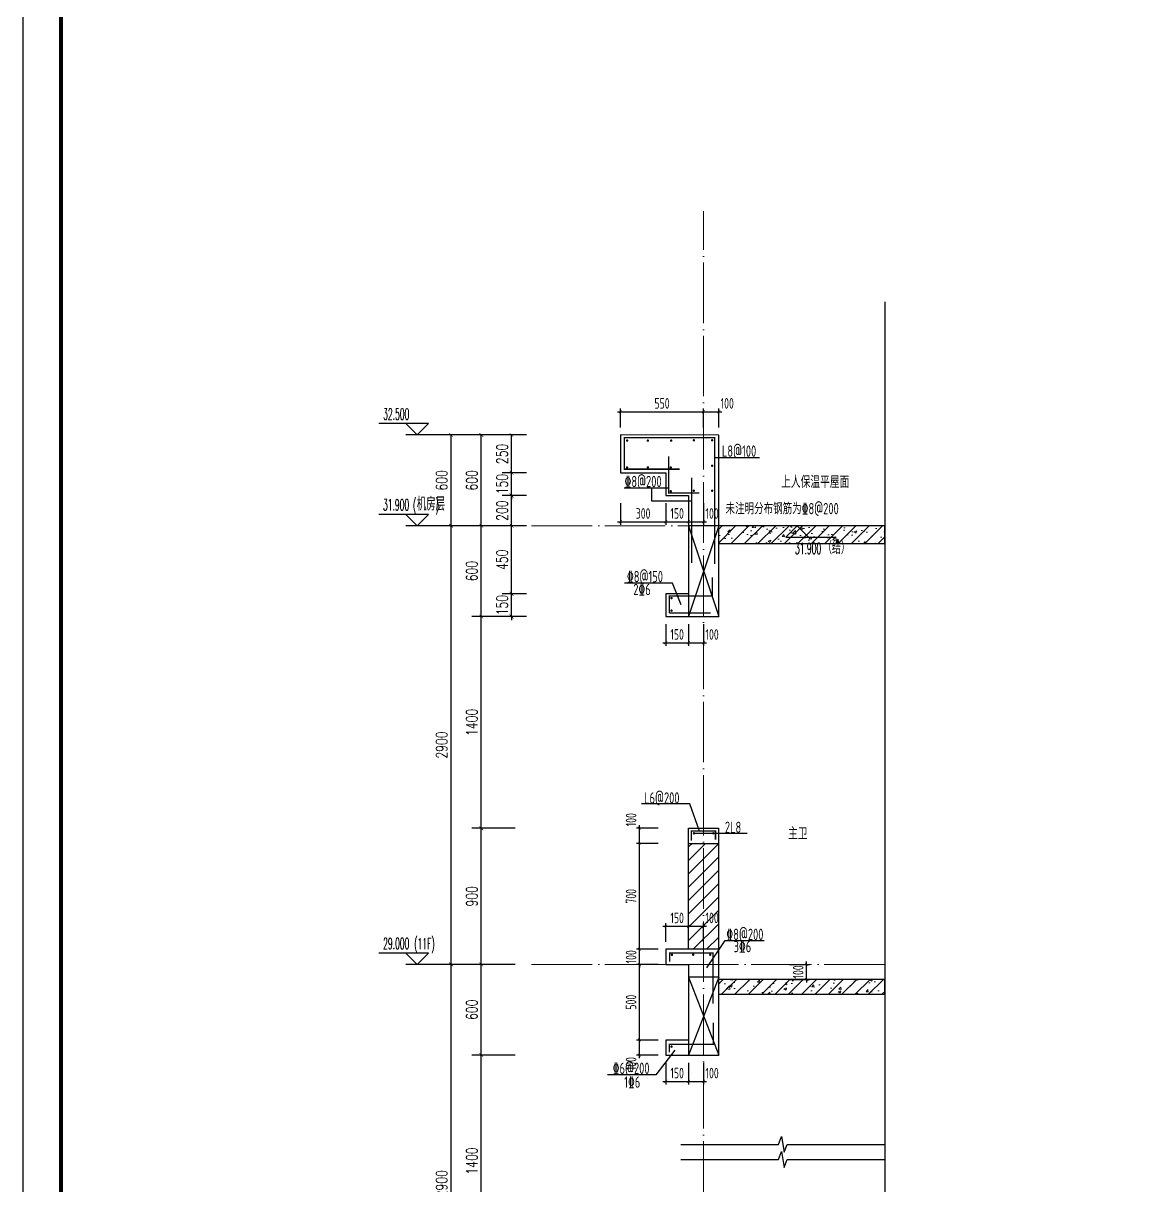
# Model space of a CAD drawing. Extents: x -461650 to 361314, y 245336 to 769729.
# Drawn here: x 277354 to 284779, y 670259 to 677945 of the extents above; entities that cross this region are included whole.
import ezdxf

# ---------------------------------------------------------------- set-up
doc = ezdxf.new("R2010")
doc.units = 0
doc.header["$LTSCALE"] = 1000
doc.linetypes.add('DOTE', pattern=[2.42, 2, -0.2, 0.02, -0.2])
doc.layers.get('0').update_dxf_attribs({"linetype": 'CONTINUOUS'})
doc.layers.get('DEFPOINTS').update_dxf_attribs({"linetype": 'CONTINUOUS'})
for name, color, linetype in [('DIM', 2, 'CONTINUOUS'), ('DIM_ELEV', 3, 'CONTINUOUS'), ('DIM_SYMB', 3, 'CONTINUOUS'), ('PUB_DIM', 3, 'CONTINUOUS'), ('PUB_TEXT', 2, 'CONTINUOUS'), ('REIN', 6, 'CONTINUOUS'), ('S-大样-砼线', 7, 'CONTINUOUS'), ('S-引出线', 40, 'CONTINUOUS'), ('TEXT', 2, 'CONTINUOUS'), ('WALL', 5, 'CONTINUOUS'), ('yichutu', 7, 'CONTINUOUS')]:
    doc.layers.add(name, color=color, linetype=linetype)
for name, color, linetype, lineweight in [('DOTE', 19, 'DOTE', 9), ('PUB_HATCH', 8, 'CONTINUOUS', 9), ('内粉刷', 37, 'CONTINUOUS', 9), ('图框', 9, 'CONTINUOUS', 18)]:
    doc.layers.add(name, color=color, linetype=linetype, lineweight=lineweight)
doc.styles.add('_TCH_DIM', font='SIMPLEX.shx', dxfattribs={"width": 0.7, "bigfont": 'GBCBIG.shx'})
doc.styles.add('_TCH_DIM_T3', font='SIMPLEX', dxfattribs={"width": 0.705882, "bigfont": 'GBCBIG'})
doc.styles.add('TSSD_DIMENSION', font='Tssdeng.shx', dxfattribs={"width": 0.7, "bigfont": 'tssdchn.shx'})
doc.styles.add('TSSD_REIN', font='tssdeng.shx', dxfattribs={"width": 0.7, "height": 300, "bigfont": 'tssdchn.shx'})
doc.styles.add('w', font='tssdeng.shx', dxfattribs={"width": 0.8, "bigfont": 'tssdchn.shx'})
doc.dimstyles.new('_TCH_ARCH&&25', dxfattribs={"dimtxt": 74.375, "dimasz": 25, "dimexe": 62.5, "dimexo": 75, "dimgap": 25, "dimtad": 1, "dimdec": 0, "dimzin": 0, "dimdsep": 46, "dimtxsty": '_TCH_DIM_T3', "dimblk": 'ARCHTICK', "dimcen": 0.09, "dimclrt": 7, "dimazin": 0, "dimtfac": 1, "dimtdec": 0, "dimtix": 1, "dimtmove": 2, "dimatfit": 3, "dimldrblk": 'ARCHTICK', "dimfxl": 0, "dimtolj": 1, "dimtzin": 0, "dimarcsym": 0})
doc.dimstyles.new('TSSD_20_20', dxfattribs={"dimtxt": 60, "dimasz": 20, "dimexe": 20, "dimexo": 50, "dimgap": 20, "dimtad": 1, "dimdec": 0, "dimzin": 0, "dimdsep": 46, "dimtxsty": 'TSSD_DIMENSION', "dimblk": 'ARCHTICK', "dimblk1": 'ARCHTICK', "dimblk2": 'ARCHTICK', "dimcen": 0, "dimdle": 20, "dimclrt": 7, "dimadec": 0, "dimazin": 0, "dimtfac": 1, "dimtdec": 0, "dimtix": 1, "dimtmove": 2, "dimatfit": 3, "dimfxl": 0, "dimtolj": 1, "dimtzin": 0, "dimarcsym": 0})
pattern_1 = [(45, (-737876.647, 828566.014), (-44.194174, 44.194174), []), (50, (-737876.65, 828566.01), (179.315046, -15.688034), [18.75, -206.25]), (355, (-737876.65, 828566.01), (-34.687833, 188.048033), [15, -165]), (100.4514, (-737861.7, 828564.7), (144.627345, 172.359886), [15.935047, -175.285528]), (46.1842, (-737876.65, 828616.01), (266.81026, -41.379754), [28.125, -309.375]), (96.6356, (-737854.4, 828612.57), (233.665676, 243.52947), [23.90257, -262.92825]), (351.1842, (-737876.65, 828616.01), (233.665486, 243.52965), [22.5, -247.5]), (21, (-737851.65, 828603.51), (149.226763, -100.654723), [18.75, -206.25]), (326, (-737851.65, 828603.51), (60.828833, 181.28751), [15, -165]), (71.4514, (-737839.21, 828595.13), (210.055657, 80.632624), [15.935047, -175.285528]), (37.5, (-737876.647, 828566.014), (3.039964, 83.2234635), [0, -163, 0, -167.5, 0, -165.625]), (7.5, (-737876.65, 828566.01), (65.767384, 98.602928), [0, -95.5, 0, -159.25, 0, -63.125]), (327.5, (-737932.397, 828566.014), (133.455609, -5.638718), [0, -62.5, 0, -195, 0, -258.75]), (317.5, (-737957.4, 828566.01), (145.796542, 25.026246), [0, -81.25, 0, -129.5, 0, -183.75])]

# ---------------------------------------------------------------- blocks, each defined once
blk = doc.blocks.new('GFDDDDRG')
at = {"layer": '图框'}
blk.add_lwpolyline([(923310, -107437), (923310, -159999), (893610, -159999), (893610, -107437)], close=True, dxfattribs=at)
blk.add_lwpolyline([(923310, -107437), (923310, -159999), (893610, -159999), (893610, -107437)], close=True, dxfattribs=at)
at = {"layer": '图框', "const_width": 50}
blk.add_lwpolyline([(894110, -159499), (922810, -159499), (922810, -108687), (894110, -108687)], close=True, dxfattribs=at)
blk = doc.blocks.new('yct-1051-594-26275-14850-25-1002.0')
at = {"layer": 'yichutu', "color": 7}
blk.add_lwpolyline([(0, 0), (0, 14850), (26275, 14850), (26275, 0)], close=True, dxfattribs=at)
blk = doc.blocks.new('_ArchTick')
at = {"color": 0, "linetype": 'ByBlock', "const_width": 0.15}
blk.add_lwpolyline([(-0.5, -0.5), (0.5, 0.5)], dxfattribs=at)
blk = doc.blocks.new('*D884')
at = {"layer": 'DEFPOINTS', "color": 0}
for p in [(281754, 671975.3), (281604, 671823), (281754, 671823)]:
    blk.add_point(p, dxfattribs=at)
at = {"layer": 'DIM', "color": 0, "lineweight": -2}
for p, q in [((281584, 671975.3), (281774, 671975.3)), ((281604, 671873), (281604, 671995.3)), ((281754, 671873), (281754, 671995.3))]:
    blk.add_line(p, q, dxfattribs=at)
at = {"layer": 'DIM', "color": 0, "lineweight": -2, "xscale": 20, "yscale": 20, "zscale": 20, "rotation": 180}
blk.add_blockref('_ArchTick', (281604, 671975.3), dxfattribs=at)
at = {"layer": 'DIM', "color": 0, "lineweight": -2, "xscale": 20, "yscale": 20, "zscale": 20}
blk.add_blockref('_ArchTick', (281754, 671975.3), dxfattribs=at)
at = {"layer": 'DIM', "color": 7, "insert": (281679, 672030.3), "char_height": 70, "attachment_point": 5, "style": 'TSSD_DIMENSION'}
blk.add_mtext('\\A1;150', dxfattribs=at)
blk = doc.blocks.new('*D885')
at = {"layer": 'DEFPOINTS', "color": 0}
for p in [(281854, 671975.3), (281754, 671823), (281854, 671823)]:
    blk.add_point(p, dxfattribs=at)
at = {"layer": 'DIM', "color": 0, "lineweight": -2}
for p, q in [((281734, 671975.3), (281874, 671975.3)), ((281754, 671873), (281754, 671995.3)), ((281854, 671873), (281854, 671995.3))]:
    blk.add_line(p, q, dxfattribs=at)
at = {"layer": 'DIM', "color": 0, "lineweight": -2, "xscale": 20, "yscale": 20, "zscale": 20, "rotation": 180}
blk.add_blockref('_ArchTick', (281754, 671975.3), dxfattribs=at)
at = {"layer": 'DIM', "color": 0, "lineweight": -2, "xscale": 20, "yscale": 20, "zscale": 20}
blk.add_blockref('_ArchTick', (281854, 671975.3), dxfattribs=at)
at = {"layer": 'DIM', "color": 7, "insert": (281910.4, 672030.3), "char_height": 70, "attachment_point": 5, "style": 'TSSD_DIMENSION'}
blk.add_mtext('\\A1;100', dxfattribs=at)
blk = doc.blocks.new('*D886')
at = {"layer": 'DEFPOINTS', "color": 0}
for p in [(281604, 671123), (281754, 671123), (281754, 670949.3)]:
    blk.add_point(p, dxfattribs=at)
at = {"layer": 'DIM', "color": 0, "lineweight": -2}
for p, q in [((281604, 671073), (281604, 670929.3)), ((281754, 671073), (281754, 670929.3)), ((281584, 670949.3), (281774, 670949.3))]:
    blk.add_line(p, q, dxfattribs=at)
at = {"layer": 'DIM', "color": 0, "lineweight": -2, "xscale": 20, "yscale": 20, "zscale": 20, "rotation": 180}
blk.add_blockref('_ArchTick', (281604, 670949.3), dxfattribs=at)
at = {"layer": 'DIM', "color": 0, "lineweight": -2, "xscale": 20, "yscale": 20, "zscale": 20}
blk.add_blockref('_ArchTick', (281754, 670949.3), dxfattribs=at)
at = {"layer": 'DIM', "color": 7, "insert": (281679, 671004.3), "char_height": 70, "attachment_point": 5, "style": 'TSSD_DIMENSION'}
blk.add_mtext('\\A1;150', dxfattribs=at)
blk = doc.blocks.new('*D887')
at = {"layer": 'DEFPOINTS', "color": 0}
for p in [(281754, 671123), (281854, 671123), (281854, 670949.3)]:
    blk.add_point(p, dxfattribs=at)
at = {"layer": 'DIM', "color": 0, "lineweight": -2}
for p, q in [((281754, 671073), (281754, 670929.3)), ((281854, 671073), (281854, 670929.3)), ((281734, 670949.3), (281874, 670949.3))]:
    blk.add_line(p, q, dxfattribs=at)
at = {"layer": 'DIM', "color": 0, "lineweight": -2, "xscale": 20, "yscale": 20, "zscale": 20, "rotation": 180}
blk.add_blockref('_ArchTick', (281754, 670949.3), dxfattribs=at)
at = {"layer": 'DIM', "color": 0, "lineweight": -2, "xscale": 20, "yscale": 20, "zscale": 20}
blk.add_blockref('_ArchTick', (281854, 670949.3), dxfattribs=at)
at = {"layer": 'DIM', "color": 7, "insert": (281910.4, 671004.3), "char_height": 70, "attachment_point": 5, "style": 'TSSD_DIMENSION'}
blk.add_mtext('\\A1;100', dxfattribs=at)
blk = doc.blocks.new('*D888')
at = {"layer": 'DEFPOINTS', "color": 0}
for p in [(281429.3, 672623), (281604, 672623), (281604, 672523)]:
    blk.add_point(p, dxfattribs=at)
at = {"layer": 'DIM', "color": 0, "lineweight": -2}
for p, q in [((281554, 672623), (281409.3, 672623)), ((281429.3, 672503), (281429.3, 672643)), ((281554, 672523), (281409.3, 672523))]:
    blk.add_line(p, q, dxfattribs=at)
at = {"layer": 'DIM', "color": 0, "lineweight": -2, "xscale": 20, "yscale": 20, "zscale": 20}
for p, rotation in [((281429.3, 672623), 90), ((281429.3, 672523), 270)]:
    blk.add_blockref('_ArchTick', p, dxfattribs=dict(at, rotation=rotation))
at = {"layer": 'DIM', "color": 7, "insert": (281374.3, 672679.4), "char_height": 70, "attachment_point": 5, "rotation": 90, "style": 'TSSD_DIMENSION'}
blk.add_mtext('\\A1;100', dxfattribs=at)
blk = doc.blocks.new('*D889')
at = {"layer": 'DEFPOINTS', "color": 0}
for p in [(281429.3, 671823), (281604, 671823), (281604, 671723)]:
    blk.add_point(p, dxfattribs=at)
at = {"layer": 'DIM', "color": 0, "lineweight": -2}
for p, q in [((281554, 671823), (281409.3, 671823)), ((281429.3, 671823), (281429.3, 671843)), ((281429.3, 671723), (281429.3, 671823)), ((281554, 671723), (281409.3, 671723)), ((281429.3, 671723), (281429.3, 671703))]:
    blk.add_line(p, q, dxfattribs=at)
at = {"layer": 'DIM', "color": 0, "lineweight": -2, "xscale": 20, "yscale": 20, "zscale": 20}
for p, rotation in [((281429.3, 671823), 270), ((281429.3, 671723), 90)]:
    blk.add_blockref('_ArchTick', p, dxfattribs=dict(at, rotation=rotation))
at = {"layer": 'DIM', "color": 7, "insert": (281374.3, 671773), "char_height": 70, "attachment_point": 5, "rotation": 90, "style": 'TSSD_DIMENSION'}
blk.add_mtext('\\A1;100', dxfattribs=at)
blk = doc.blocks.new('*D890')
at = {"layer": 'DEFPOINTS', "color": 0}
for p in [(281429.3, 671723), (281604, 671723), (281604, 671223)]:
    blk.add_point(p, dxfattribs=at)
at = {"layer": 'DIM', "color": 0, "lineweight": -2}
for p, q in [((281429.3, 671203), (281429.3, 671743)), ((281554, 671723), (281409.3, 671723)), ((281554, 671223), (281409.3, 671223))]:
    blk.add_line(p, q, dxfattribs=at)
at = {"layer": 'DIM', "color": 0, "lineweight": -2, "xscale": 20, "yscale": 20, "zscale": 20}
for p, rotation in [((281429.3, 671723), 90), ((281429.3, 671223), 270)]:
    blk.add_blockref('_ArchTick', p, dxfattribs=dict(at, rotation=rotation))
at = {"layer": 'DIM', "color": 7, "insert": (281374.3, 671473), "char_height": 70, "attachment_point": 5, "rotation": 90, "style": 'TSSD_DIMENSION'}
blk.add_mtext('\\A1;500', dxfattribs=at)
blk = doc.blocks.new('*D891')
at = {"layer": 'DEFPOINTS', "color": 0}
for p in [(281429.3, 671223), (281604, 671223), (281604, 671123)]:
    blk.add_point(p, dxfattribs=at)
at = {"layer": 'DIM', "color": 0, "lineweight": -2}
for p, q in [((281554, 671223), (281409.3, 671223)), ((281429.3, 671103), (281429.3, 671243)), ((281554, 671123), (281409.3, 671123))]:
    blk.add_line(p, q, dxfattribs=at)
at = {"layer": 'DIM', "color": 0, "lineweight": -2, "xscale": 20, "yscale": 20, "zscale": 20}
for p, rotation in [((281429.3, 671223), 90), ((281429.3, 671123), 270)]:
    blk.add_blockref('_ArchTick', p, dxfattribs=dict(at, rotation=rotation))
at = {"layer": 'DIM', "color": 7, "insert": (281374.3, 671066.5), "char_height": 70, "attachment_point": 5, "rotation": 90, "style": 'TSSD_DIMENSION'}
blk.add_mtext('\\A1;100', dxfattribs=at)
blk = doc.blocks.new('*D894')
at = {"layer": 'DEFPOINTS', "color": 0}
for p in [(282369.1, 671723), (282535.1, 671723), (282369.1, 671623)]:
    blk.add_point(p, dxfattribs=at)
at = {"layer": 'DIM', "color": 0, "lineweight": -2}
for p, q in [((282535.1, 671723), (282535.1, 671743)), ((282419.1, 671723), (282555.1, 671723)), ((282535.1, 671623), (282535.1, 671723)), ((282419.1, 671623), (282555.1, 671623)), ((282535.1, 671623), (282535.1, 671603))]:
    blk.add_line(p, q, dxfattribs=at)
at = {"layer": 'DIM', "color": 0, "lineweight": -2, "xscale": 20, "yscale": 20, "zscale": 20}
for p, rotation in [((282535.1, 671723), 270), ((282535.1, 671623), 90)]:
    blk.add_blockref('_ArchTick', p, dxfattribs=dict(at, rotation=rotation))
at = {"layer": 'DIM', "color": 7, "insert": (282480.1, 671673), "char_height": 70, "attachment_point": 5, "rotation": 90, "style": 'TSSD_DIMENSION'}
blk.add_mtext('\\A1;100', dxfattribs=at)
blk = doc.blocks.new('*D895')
at = {"layer": 'DEFPOINTS', "color": 0}
for p in [(281604, 674023), (281754, 674023), (281754, 673849.3)]:
    blk.add_point(p, dxfattribs=at)
at = {"layer": 'DIM', "color": 0, "lineweight": -2}
for p, q in [((281604, 673973), (281604, 673829.3)), ((281754, 673973), (281754, 673829.3)), ((281584, 673849.3), (281774, 673849.3))]:
    blk.add_line(p, q, dxfattribs=at)
at = {"layer": 'DIM', "color": 0, "lineweight": -2, "xscale": 20, "yscale": 20, "zscale": 20, "rotation": 180}
blk.add_blockref('_ArchTick', (281604, 673849.3), dxfattribs=at)
at = {"layer": 'DIM', "color": 0, "lineweight": -2, "xscale": 20, "yscale": 20, "zscale": 20}
blk.add_blockref('_ArchTick', (281754, 673849.3), dxfattribs=at)
at = {"layer": 'DIM', "color": 7, "insert": (281679, 673904.3), "char_height": 70, "attachment_point": 5, "style": 'TSSD_DIMENSION'}
blk.add_mtext('\\A1;150', dxfattribs=at)
blk = doc.blocks.new('*D896')
at = {"layer": 'DEFPOINTS', "color": 0}
for p in [(281754, 674023), (281854, 674023), (281854, 673849.3)]:
    blk.add_point(p, dxfattribs=at)
at = {"layer": 'DIM', "color": 0, "lineweight": -2}
for p, q in [((281754, 673973), (281754, 673829.3)), ((281854, 673973), (281854, 673829.3)), ((281734, 673849.3), (281874, 673849.3))]:
    blk.add_line(p, q, dxfattribs=at)
at = {"layer": 'DIM', "color": 0, "lineweight": -2, "xscale": 20, "yscale": 20, "zscale": 20, "rotation": 180}
blk.add_blockref('_ArchTick', (281754, 673849.3), dxfattribs=at)
at = {"layer": 'DIM', "color": 0, "lineweight": -2, "xscale": 20, "yscale": 20, "zscale": 20}
blk.add_blockref('_ArchTick', (281854, 673849.3), dxfattribs=at)
at = {"layer": 'DIM', "color": 7, "insert": (281910.4, 673904.3), "char_height": 70, "attachment_point": 5, "style": 'TSSD_DIMENSION'}
blk.add_mtext('\\A1;100', dxfattribs=at)
blk = doc.blocks.new('*D897')
at = {"layer": 'DEFPOINTS', "color": 0}
for p in [(281304, 674823), (281604, 674823), (281604, 674649.3)]:
    blk.add_point(p, dxfattribs=at)
at = {"layer": 'DIM', "color": 0, "lineweight": -2}
for p, q in [((281304, 674773), (281304, 674629.3)), ((281604, 674773), (281604, 674629.3)), ((281284, 674649.3), (281624, 674649.3))]:
    blk.add_line(p, q, dxfattribs=at)
at = {"layer": 'DIM', "color": 0, "lineweight": -2, "xscale": 20, "yscale": 20, "zscale": 20, "rotation": 180}
blk.add_blockref('_ArchTick', (281304, 674649.3), dxfattribs=at)
at = {"layer": 'DIM', "color": 0, "lineweight": -2, "xscale": 20, "yscale": 20, "zscale": 20}
blk.add_blockref('_ArchTick', (281604, 674649.3), dxfattribs=at)
at = {"layer": 'DIM', "color": 7, "insert": (281454, 674704.3), "char_height": 70, "attachment_point": 5, "style": 'TSSD_DIMENSION'}
blk.add_mtext('\\A1;300', dxfattribs=at)
blk = doc.blocks.new('*D898')
at = {"layer": 'DEFPOINTS', "color": 0}
for p in [(281604, 674823), (281754, 674823), (281754, 674649.3)]:
    blk.add_point(p, dxfattribs=at)
at = {"layer": 'DIM', "color": 0, "lineweight": -2}
for p, q in [((281604, 674773), (281604, 674629.3)), ((281754, 674773), (281754, 674629.3)), ((281584, 674649.3), (281774, 674649.3))]:
    blk.add_line(p, q, dxfattribs=at)
at = {"layer": 'DIM', "color": 0, "lineweight": -2, "xscale": 20, "yscale": 20, "zscale": 20, "rotation": 180}
blk.add_blockref('_ArchTick', (281604, 674649.3), dxfattribs=at)
at = {"layer": 'DIM', "color": 0, "lineweight": -2, "xscale": 20, "yscale": 20, "zscale": 20}
blk.add_blockref('_ArchTick', (281754, 674649.3), dxfattribs=at)
at = {"layer": 'DIM', "color": 7, "insert": (281679, 674704.3), "char_height": 70, "attachment_point": 5, "style": 'TSSD_DIMENSION'}
blk.add_mtext('\\A1;150', dxfattribs=at)
blk = doc.blocks.new('*D899')
at = {"layer": 'DEFPOINTS', "color": 0}
for p in [(281754, 674823), (281854, 674823), (281854, 674649.3)]:
    blk.add_point(p, dxfattribs=at)
at = {"layer": 'DIM', "color": 0, "lineweight": -2}
for p, q in [((281754, 674773), (281754, 674629.3)), ((281854, 674773), (281854, 674629.3)), ((281734, 674649.3), (281874, 674649.3))]:
    blk.add_line(p, q, dxfattribs=at)
at = {"layer": 'DIM', "color": 0, "lineweight": -2, "xscale": 20, "yscale": 20, "zscale": 20, "rotation": 180}
blk.add_blockref('_ArchTick', (281754, 674649.3), dxfattribs=at)
at = {"layer": 'DIM', "color": 0, "lineweight": -2, "xscale": 20, "yscale": 20, "zscale": 20}
blk.add_blockref('_ArchTick', (281854, 674649.3), dxfattribs=at)
at = {"layer": 'DIM', "color": 7, "insert": (281910.4, 674704.3), "char_height": 70, "attachment_point": 5, "style": 'TSSD_DIMENSION'}
blk.add_mtext('\\A1;100', dxfattribs=at)
blk = doc.blocks.new('*D900')
at = {"layer": 'DEFPOINTS', "color": 0}
for p in [(281854, 675377.1), (281304, 675223), (281854, 675223)]:
    blk.add_point(p, dxfattribs=at)
at = {"layer": 'DIM', "color": 0, "lineweight": -2}
for p, q in [((281284, 675377.1), (281874, 675377.1)), ((281304, 675273), (281304, 675397.1)), ((281854, 675273), (281854, 675397.1))]:
    blk.add_line(p, q, dxfattribs=at)
at = {"layer": 'DIM', "color": 0, "lineweight": -2, "xscale": 20, "yscale": 20, "zscale": 20, "rotation": 180}
blk.add_blockref('_ArchTick', (281304, 675377.1), dxfattribs=at)
at = {"layer": 'DIM', "color": 0, "lineweight": -2, "xscale": 20, "yscale": 20, "zscale": 20}
blk.add_blockref('_ArchTick', (281854, 675377.1), dxfattribs=at)
at = {"layer": 'DIM', "color": 7, "insert": (281579, 675432.1), "char_height": 70, "attachment_point": 5, "style": 'TSSD_DIMENSION'}
blk.add_mtext('\\A1;550', dxfattribs=at)
blk = doc.blocks.new('*D901')
at = {"layer": 'DEFPOINTS', "color": 0}
for p in [(281954, 675377.1), (281854, 675223), (281954, 675223)]:
    blk.add_point(p, dxfattribs=at)
at = {"layer": 'DIM', "color": 0, "lineweight": -2}
for p, q in [((281834, 675377.1), (281974, 675377.1)), ((281854, 675273), (281854, 675397.1)), ((281954, 675273), (281954, 675397.1))]:
    blk.add_line(p, q, dxfattribs=at)
at = {"layer": 'DIM', "color": 0, "lineweight": -2, "xscale": 20, "yscale": 20, "zscale": 20, "rotation": 180}
blk.add_blockref('_ArchTick', (281854, 675377.1), dxfattribs=at)
at = {"layer": 'DIM', "color": 0, "lineweight": -2, "xscale": 20, "yscale": 20, "zscale": 20}
blk.add_blockref('_ArchTick', (281954, 675377.1), dxfattribs=at)
at = {"layer": 'DIM', "color": 7, "insert": (282010.4, 675432.1), "char_height": 70, "attachment_point": 5, "style": 'TSSD_DIMENSION'}
blk.add_mtext('\\A1;100', dxfattribs=at)
blk = doc.blocks.new('*D902')
at = {"layer": 'DEFPOINTS', "color": 0}
for p in [(280583.8, 675223), (280758.4, 675223), (280758.4, 674973)]:
    blk.add_point(p, dxfattribs=at)
at = {"layer": 'PUB_DIM', "color": 0, "lineweight": -2}
for p, q in [((280683.4, 675223), (280521.3, 675223)), ((280583.8, 674973), (280583.8, 675223)), ((280683.4, 674973), (280521.3, 674973))]:
    blk.add_line(p, q, dxfattribs=at)
at = {"layer": 'PUB_DIM', "color": 0, "lineweight": -2, "xscale": 25, "yscale": 25, "zscale": 25}
for p, rotation in [((280583.8, 675223), 90), ((280583.8, 674973), 270)]:
    blk.add_blockref('_ArchTick', p, dxfattribs=dict(at, rotation=rotation))
at = {"layer": 'PUB_DIM', "color": 7, "insert": (280521.6, 675098), "char_height": 74.38, "attachment_point": 5, "rotation": 90, "style": '_TCH_DIM_T3'}
blk.add_mtext('\\A1;250', dxfattribs=at)
blk = doc.blocks.new('*D903')
at = {"layer": 'DEFPOINTS', "color": 0}
for p in [(280583.8, 674973), (280758.4, 674973), (280758.4, 674823)]:
    blk.add_point(p, dxfattribs=at)
at = {"layer": 'PUB_DIM', "color": 0, "lineweight": -2}
for p, q in [((280683.4, 674973), (280521.3, 674973)), ((280583.8, 674973), (280583.8, 674998)), ((280583.8, 674823), (280583.8, 674973)), ((280683.4, 674823), (280521.3, 674823)), ((280583.8, 674823), (280583.8, 674798))]:
    blk.add_line(p, q, dxfattribs=at)
at = {"layer": 'PUB_DIM', "color": 0, "lineweight": -2, "xscale": 25, "yscale": 25, "zscale": 25}
for p, rotation in [((280583.8, 674973), 270), ((280583.8, 674823), 90)]:
    blk.add_blockref('_ArchTick', p, dxfattribs=dict(at, rotation=rotation))
at = {"layer": 'PUB_DIM', "color": 7, "insert": (280521.6, 674898), "char_height": 74.38, "attachment_point": 5, "rotation": 90, "style": '_TCH_DIM_T3'}
blk.add_mtext('\\A1;150', dxfattribs=at)
blk = doc.blocks.new('*D904')
at = {"layer": 'DEFPOINTS', "color": 0}
for p in [(280583.8, 674823), (280758.4, 674823), (280758.4, 674623)]:
    blk.add_point(p, dxfattribs=at)
at = {"layer": 'PUB_DIM', "color": 0, "lineweight": -2}
for p, q in [((280683.4, 674823), (280521.3, 674823)), ((280583.8, 674623), (280583.8, 674823)), ((280683.4, 674623), (280521.3, 674623))]:
    blk.add_line(p, q, dxfattribs=at)
at = {"layer": 'PUB_DIM', "color": 0, "lineweight": -2, "xscale": 25, "yscale": 25, "zscale": 25}
for p, rotation in [((280583.8, 674823), 90), ((280583.8, 674623), 270)]:
    blk.add_blockref('_ArchTick', p, dxfattribs=dict(at, rotation=rotation))
at = {"layer": 'PUB_DIM', "color": 7, "insert": (280521.6, 674723), "char_height": 74.38, "attachment_point": 5, "rotation": 90, "style": '_TCH_DIM_T3'}
blk.add_mtext('\\A1;200', dxfattribs=at)
blk = doc.blocks.new('*D905')
at = {"layer": 'DEFPOINTS', "color": 0}
for p in [(280583.8, 674623), (280758.4, 674623), (280758.4, 674173)]:
    blk.add_point(p, dxfattribs=at)
at = {"layer": 'PUB_DIM', "color": 0, "lineweight": -2}
for p, q in [((280683.4, 674623), (280521.3, 674623)), ((280583.8, 674173), (280583.8, 674623)), ((280683.4, 674173), (280521.3, 674173))]:
    blk.add_line(p, q, dxfattribs=at)
at = {"layer": 'PUB_DIM', "color": 0, "lineweight": -2, "xscale": 25, "yscale": 25, "zscale": 25}
for p, rotation in [((280583.8, 674623), 90), ((280583.8, 674173), 270)]:
    blk.add_blockref('_ArchTick', p, dxfattribs=dict(at, rotation=rotation))
at = {"layer": 'PUB_DIM', "color": 7, "insert": (280521.6, 674398), "char_height": 74.38, "attachment_point": 5, "rotation": 90, "style": '_TCH_DIM_T3'}
blk.add_mtext('\\A1;450', dxfattribs=at)
blk = doc.blocks.new('*D906')
at = {"layer": 'DEFPOINTS', "color": 0}
for p in [(280583.8, 674173), (280758.4, 674173), (280758.4, 674023)]:
    blk.add_point(p, dxfattribs=at)
at = {"layer": 'PUB_DIM', "color": 0, "lineweight": -2}
for p, q in [((280583.8, 674173), (280583.8, 674198)), ((280683.4, 674173), (280521.3, 674173)), ((280583.8, 674023), (280583.8, 674173)), ((280683.4, 674023), (280521.3, 674023)), ((280583.8, 674023), (280583.8, 673998))]:
    blk.add_line(p, q, dxfattribs=at)
at = {"layer": 'PUB_DIM', "color": 0, "lineweight": -2, "xscale": 25, "yscale": 25, "zscale": 25}
for p, rotation in [((280583.8, 674173), 270), ((280583.8, 674023), 90)]:
    blk.add_blockref('_ArchTick', p, dxfattribs=dict(at, rotation=rotation))
at = {"layer": 'PUB_DIM', "color": 7, "insert": (280521.6, 674098), "char_height": 74.38, "attachment_point": 5, "rotation": 90, "style": '_TCH_DIM_T3'}
blk.add_mtext('\\A1;150', dxfattribs=at)
blk = doc.blocks.new('*D918')
at = {"layer": 'DEFPOINTS', "color": 0}
for p in [(280383.8, 671123), (280683.8, 671123), (280683.8, 669723)]:
    blk.add_point(p, dxfattribs=at)
at = {"layer": 'PUB_DIM', "color": 0, "lineweight": -2}
for p, q in [((280608.8, 671123), (280321.3, 671123)), ((280383.8, 669723), (280383.8, 671123)), ((280608.8, 669723), (280321.3, 669723))]:
    blk.add_line(p, q, dxfattribs=at)
at = {"layer": 'PUB_DIM', "color": 0, "lineweight": -2, "xscale": 25, "yscale": 25, "zscale": 25}
for p, rotation in [((280383.8, 671123), 90), ((280383.8, 669723), 270)]:
    blk.add_blockref('_ArchTick', p, dxfattribs=dict(at, rotation=rotation))
at = {"layer": 'PUB_DIM', "color": 7, "insert": (280321.6, 670423), "char_height": 74.38, "attachment_point": 5, "rotation": 90, "style": '_TCH_DIM_T3'}
blk.add_mtext('\\A1;1400', dxfattribs=at)
blk = doc.blocks.new('*D919')
at = {"layer": 'DEFPOINTS', "color": 0}
for p in [(280383.8, 671723), (280683.8, 671723), (280683.8, 671123)]:
    blk.add_point(p, dxfattribs=at)
at = {"layer": 'PUB_DIM', "color": 0, "lineweight": -2}
for p, q in [((280608.8, 671723), (280321.3, 671723)), ((280383.8, 671123), (280383.8, 671723)), ((280608.8, 671123), (280321.3, 671123))]:
    blk.add_line(p, q, dxfattribs=at)
at = {"layer": 'PUB_DIM', "color": 0, "lineweight": -2, "xscale": 25, "yscale": 25, "zscale": 25}
for p, rotation in [((280383.8, 671723), 90), ((280383.8, 671123), 270)]:
    blk.add_blockref('_ArchTick', p, dxfattribs=dict(at, rotation=rotation))
at = {"layer": 'PUB_DIM', "color": 7, "insert": (280321.6, 671423), "char_height": 74.38, "attachment_point": 5, "rotation": 90, "style": '_TCH_DIM_T3'}
blk.add_mtext('\\A1;600', dxfattribs=at)
blk = doc.blocks.new('*D920')
at = {"layer": 'DEFPOINTS', "color": 0}
for p in [(280383.8, 672623), (280683.8, 672623), (280683.8, 671723)]:
    blk.add_point(p, dxfattribs=at)
at = {"layer": 'PUB_DIM', "color": 0, "lineweight": -2}
for p, q in [((280608.8, 672623), (280321.3, 672623)), ((280383.8, 671723), (280383.8, 672623)), ((280608.8, 671723), (280321.3, 671723))]:
    blk.add_line(p, q, dxfattribs=at)
at = {"layer": 'PUB_DIM', "color": 0, "lineweight": -2, "xscale": 25, "yscale": 25, "zscale": 25}
for p, rotation in [((280383.8, 672623), 90), ((280383.8, 671723), 270)]:
    blk.add_blockref('_ArchTick', p, dxfattribs=dict(at, rotation=rotation))
at = {"layer": 'PUB_DIM', "color": 7, "insert": (280321.6, 672173), "char_height": 74.38, "attachment_point": 5, "rotation": 90, "style": '_TCH_DIM_T3'}
blk.add_mtext('\\A1;900', dxfattribs=at)
blk = doc.blocks.new('*D921')
at = {"layer": 'DEFPOINTS', "color": 0}
for p in [(280383.8, 674023), (280683.8, 674023), (280683.8, 672623)]:
    blk.add_point(p, dxfattribs=at)
at = {"layer": 'PUB_DIM', "color": 0, "lineweight": -2}
for p, q in [((280608.8, 674023), (280321.3, 674023)), ((280383.8, 672623), (280383.8, 674023)), ((280608.8, 672623), (280321.3, 672623))]:
    blk.add_line(p, q, dxfattribs=at)
at = {"layer": 'PUB_DIM', "color": 0, "lineweight": -2, "xscale": 25, "yscale": 25, "zscale": 25}
for p, rotation in [((280383.8, 674023), 90), ((280383.8, 672623), 270)]:
    blk.add_blockref('_ArchTick', p, dxfattribs=dict(at, rotation=rotation))
at = {"layer": 'PUB_DIM', "color": 7, "insert": (280321.6, 673323), "char_height": 74.38, "attachment_point": 5, "rotation": 90, "style": '_TCH_DIM_T3'}
blk.add_mtext('\\A1;1400', dxfattribs=at)
blk = doc.blocks.new('*D922')
at = {"layer": 'DEFPOINTS', "color": 0}
for p in [(280383.8, 674623), (280683.8, 674623), (280683.8, 674023)]:
    blk.add_point(p, dxfattribs=at)
at = {"layer": 'PUB_DIM', "color": 0, "lineweight": -2}
for p, q in [((280608.8, 674623), (280321.3, 674623)), ((280383.8, 674023), (280383.8, 674623)), ((280608.8, 674023), (280321.3, 674023))]:
    blk.add_line(p, q, dxfattribs=at)
at = {"layer": 'PUB_DIM', "color": 0, "lineweight": -2, "xscale": 25, "yscale": 25, "zscale": 25}
for p, rotation in [((280383.8, 674623), 90), ((280383.8, 674023), 270)]:
    blk.add_blockref('_ArchTick', p, dxfattribs=dict(at, rotation=rotation))
at = {"layer": 'PUB_DIM', "color": 7, "insert": (280321.6, 674323), "char_height": 74.38, "attachment_point": 5, "rotation": 90, "style": '_TCH_DIM_T3'}
blk.add_mtext('\\A1;600', dxfattribs=at)
blk = doc.blocks.new('*D923')
at = {"layer": 'DEFPOINTS', "color": 0}
for p in [(280383.8, 675223), (280683.8, 675223), (280683.8, 674623)]:
    blk.add_point(p, dxfattribs=at)
at = {"layer": 'PUB_DIM', "color": 0, "lineweight": -2}
for p, q in [((280608.8, 675223), (280321.3, 675223)), ((280383.8, 674623), (280383.8, 675223)), ((280608.8, 674623), (280321.3, 674623))]:
    blk.add_line(p, q, dxfattribs=at)
at = {"layer": 'PUB_DIM', "color": 0, "lineweight": -2, "xscale": 25, "yscale": 25, "zscale": 25}
for p, rotation in [((280383.8, 675223), 90), ((280383.8, 674623), 270)]:
    blk.add_blockref('_ArchTick', p, dxfattribs=dict(at, rotation=rotation))
at = {"layer": 'PUB_DIM', "color": 7, "insert": (280321.6, 674923), "char_height": 74.38, "attachment_point": 5, "rotation": 90, "style": '_TCH_DIM_T3'}
blk.add_mtext('\\A1;600', dxfattribs=at)
blk = doc.blocks.new('*D928')
at = {"layer": 'DEFPOINTS', "color": 0}
for p in [(280183.8, 671723), (280683.8, 671723), (280683.8, 668823)]:
    blk.add_point(p, dxfattribs=at)
at = {"layer": 'PUB_DIM', "color": 0, "lineweight": -2}
for p, q in [((280608.8, 671723), (280121.3, 671723)), ((280183.8, 668823), (280183.8, 671723)), ((280608.8, 668823), (280121.3, 668823))]:
    blk.add_line(p, q, dxfattribs=at)
at = {"layer": 'PUB_DIM', "color": 0, "lineweight": -2, "xscale": 25, "yscale": 25, "zscale": 25}
for p, rotation in [((280183.8, 671723), 90), ((280183.8, 668823), 270)]:
    blk.add_blockref('_ArchTick', p, dxfattribs=dict(at, rotation=rotation))
at = {"layer": 'PUB_DIM', "color": 7, "insert": (280121.6, 670273), "char_height": 74.38, "attachment_point": 5, "rotation": 90, "style": '_TCH_DIM_T3'}
blk.add_mtext('\\A1;2900', dxfattribs=at)
blk = doc.blocks.new('*D929')
at = {"layer": 'DEFPOINTS', "color": 0}
for p in [(280183.8, 674623), (280683.8, 674623), (280683.8, 671723)]:
    blk.add_point(p, dxfattribs=at)
at = {"layer": 'PUB_DIM', "color": 0, "lineweight": -2}
for p, q in [((280608.8, 674623), (280121.3, 674623)), ((280183.8, 671723), (280183.8, 674623)), ((280608.8, 671723), (280121.3, 671723))]:
    blk.add_line(p, q, dxfattribs=at)
at = {"layer": 'PUB_DIM', "color": 0, "lineweight": -2, "xscale": 25, "yscale": 25, "zscale": 25}
for p, rotation in [((280183.8, 674623), 90), ((280183.8, 671723), 270)]:
    blk.add_blockref('_ArchTick', p, dxfattribs=dict(at, rotation=rotation))
at = {"layer": 'PUB_DIM', "color": 7, "insert": (280121.6, 673173), "char_height": 74.38, "attachment_point": 5, "rotation": 90, "style": '_TCH_DIM_T3'}
blk.add_mtext('\\A1;2900', dxfattribs=at)
blk = doc.blocks.new('*D930')
at = {"layer": 'DEFPOINTS', "color": 0}
for p in [(280183.8, 675223), (280683.8, 675223), (280683.8, 674623)]:
    blk.add_point(p, dxfattribs=at)
at = {"layer": 'PUB_DIM', "color": 0, "lineweight": -2}
for p, q in [((280608.8, 675223), (280121.3, 675223)), ((280183.8, 674623), (280183.8, 675223)), ((280608.8, 674623), (280121.3, 674623))]:
    blk.add_line(p, q, dxfattribs=at)
at = {"layer": 'PUB_DIM', "color": 0, "lineweight": -2, "xscale": 25, "yscale": 25, "zscale": 25}
for p, rotation in [((280183.8, 675223), 90), ((280183.8, 674623), 270)]:
    blk.add_blockref('_ArchTick', p, dxfattribs=dict(at, rotation=rotation))
at = {"layer": 'PUB_DIM', "color": 7, "insert": (280121.6, 674923), "char_height": 74.38, "attachment_point": 5, "rotation": 90, "style": '_TCH_DIM_T3'}
blk.add_mtext('\\A1;600', dxfattribs=at)
blk = doc.blocks.new('A$C724E2FC0')
at = {"layer": 'REIN', "const_width": 9}
for points in [[(370, 974.1), (4.5, 974.1), (4.5, 1182.5), (602.2, 1182.5), (602.2, 347.5)], [(451.1, 353.1), (451.1, 917.8)], [(302.5, 23.5), (302.5, 135.2), (586.4, 135.2), (586.4, 258.2)]]:
    blk.add_lwpolyline(points, dxfattribs=at)
at = {"layer": 'REIN', "const_width": 8}
for points in [[(18.8, 1162.9, 1), (26.8, 1162.9, 1)], [(156.2, 1162.9, 1), (164.2, 1162.9, 1)], [(311.1, 1162.9, 1), (319.1, 1162.9, 1)], [(460.9, 1165.1, 1), (468.9, 1165.1, 1)], [(581.6, 1165.1, 1), (589.6, 1165.1, 1)], [(581.6, 996.6, 1), (589.6, 996.6, 1)], [(18.8, 985.4, 1), (26.8, 985.4, 1)], [(156.2, 985.4, 1), (164.2, 985.4, 1)], [(307.7, 985.4, 1), (315.7, 985.4, 1)], [(307.7, 827.9, 1), (315.7, 827.9, 1)], [(460.9, 831.7, 1), (468.9, 831.7, 1)], [(581.6, 831.7, 1), (589.6, 831.7, 1)], [(312.7, 121.6, 1), (320.7, 121.6, 1)], [(312.7, 38.7, 1), (320.7, 38.7, 1)]]:
    blk.add_lwpolyline(points, format="xyb", close=True, dxfattribs=at)
at = {"layer": 'REIN'}
for points in [[(297.1, 1058.5, 9, 9, 0), (297.1, 815.8, 9, 9, 0), (501.6, 815.8, 9, 9, 0)], [(302.5, 23.5, 9, 9, 0), (575, 23.5, 9, 9, 0)]]:
    blk.add_lwpolyline(points, format="xyseb", dxfattribs=at)
at = {"layer": 'S-大样-砼线'}
for p, q in [((429, 600), (629, 0)), ((629, 600), (429, 0))]:
    blk.add_line(p, q, dxfattribs=at)
blk.add_lwpolyline([(629, 600), (429, 600), (429, 0), (629, 0)], close=True, dxfattribs=at)
at = {"layer": 'S-引出线'}
for p, q in [((598.2, 1052), (898.4, 1052)), ((3.2, 850.8), (297.1, 850.8)), ((186.9, 761.6), (186.9, 850.8)), ((451.1, 761.6), (186.9, 761.6))]:
    blk.add_line(p, q, dxfattribs=at)
blk.add_lwpolyline([(381.7, 78), (323.7, 219.5), (5.3, 219.5)], dxfattribs=at)
at = {"layer": 'TEXT', "style": 'TSSD_REIN', "width": 0.7}
for s, p in [('L8@100', (650.3, 1056.1)), ('%%1328@200', (6.4, 854.9)), ('未注明分布钢筋为%%1328@200', (674, 675.8)), ('%%1328@150', (22.3, 226.3)), ('2%%1326', (64.1, 141.1))]:
    blk.add_text(s, height=75, rotation=0, dxfattribs=at).set_placement(p)
blk = doc.blocks.new('20210809.02282059')
at = {"layer": 'REIN', "const_width": 9}
blk.add_lwpolyline([(87484.2, 66580.9), (87484.2, 66644.7), (87644.1, 66644.7), (87644.1, 66586.8)], dxfattribs=at)
at = {"layer": 'REIN', "const_width": 8}
for points in [[(87497.7, 66629.7, 1), (87505.7, 66629.7, 1)], [(87625.1, 66629.7, 1), (87633.1, 66629.7, 1)]]:
    blk.add_lwpolyline(points, format="xyb", close=True, dxfattribs=at)
at = {"layer": 'S-引出线'}
for p, q in [((87474.6, 66823.8), (87154.5, 66823.8)), ((87538.8, 66644.7), (87474.6, 66823.8)), ((87501.7, 66629.7), (87853.3, 66629.7))]:
    blk.add_line(p, q, dxfattribs=at)
at = {"layer": 'TEXT', "style": 'w', "width": 0.7}
for s, p in [('L6@200', (87171.5, 66825.9)), ('2L8', (87706.2, 66632.1))]:
    blk.add_text(s, height=75, rotation=0, dxfattribs=at).set_placement(p)
blk = doc.blocks.new('A$C124E38C7')
at = {"layer": 'REIN'}
for points in [[(411.3, 827.6, 9, 9, 0), (411.3, 885.8, 9, 9, 0), (697.1, 885.8, 9, 9, 0), (697.1, 551.1, 9, 9, 0)], [(407.7, 227.9, 9, 9, 0), (407.7, 280.9, 9, 9, 0), (700.1, 280.9, 9, 9, 0), (700.1, 425.3, 9, 9, 0)]]:
    blk.add_lwpolyline(points, format="xyseb", dxfattribs=at)
at = {"layer": 'REIN', "const_width": 8}
for points in [[(421.8, 873.5, 1), (429.8, 873.5, 1)], [(562.3, 873.5, 1), (570.3, 873.5, 1)], [(674.9, 873.5, 1), (682.9, 873.5, 1)], [(418.3, 266.1, 1), (426.3, 266.1, 1)]]:
    blk.add_lwpolyline(points, format="xyb", close=True, dxfattribs=at)
at = {"layer": 'S-大样-砼线'}
for p, q in [((534.9, 724.9), (734.9, 209.8)), ((734.9, 724.9), (534.9, 209.8))]:
    blk.add_line(p, q, dxfattribs=at)
blk.add_lwpolyline([(734.9, 724.9), (534.9, 724.9), (534.9, 209.8), (734.9, 209.8)], close=True, dxfattribs=at)
at = {"layer": 'S-引出线'}
for points in [[(655.5, 786.1), (777.7, 968.3), (1034.7, 968.3)], [(445.3, 242.7), (318.6, 79.6), (0, 79.6)]]:
    blk.add_lwpolyline(points, dxfattribs=at)
at = {"layer": 'TEXT', "style": 'TSSD_REIN', "width": 0.7}
for s, p in [('%%1328@200', (785.9, 970.9)), ('3%%1326', (833.8, 890.1)), ('%%1326@200', (33.9, 85.5)), ('1%%1326', (110.1, -5.8))]:
    blk.add_text(s, height=75, rotation=0, dxfattribs=at).set_placement(p)
blk = doc.blocks.new('*D2041')
at = {"layer": 'DEFPOINTS', "color": 0}
for p in [(281429.3, 672523), (281604, 672523), (281604, 671823)]:
    blk.add_point(p, dxfattribs=at)
at = {"layer": 'DIM', "color": 0, "lineweight": -2}
for p, q in [((281554, 672523), (281409.3, 672523)), ((281429.3, 671803), (281429.3, 672543)), ((281554, 671823), (281409.3, 671823))]:
    blk.add_line(p, q, dxfattribs=at)
at = {"layer": 'DIM', "color": 0, "lineweight": -2, "xscale": 20, "yscale": 20, "zscale": 20}
for p, rotation in [((281429.3, 672523), 90), ((281429.3, 671823), 270)]:
    blk.add_blockref('_ArchTick', p, dxfattribs=dict(at, rotation=rotation))
at = {"layer": 'DIM', "color": 7, "insert": (281374.3, 672173), "char_height": 70, "attachment_point": 5, "rotation": 90, "style": 'TSSD_DIMENSION'}
blk.add_mtext('\\A1;700', dxfattribs=at)

msp = doc.modelspace()

# ---------------------------------------------------------------- hatches: boundary and pattern name
at = {"layer": 'PUB_HATCH'}
h = msp.add_hatch(dxfattribs=at)
h.set_pattern_fill('钢筋混凝土', color=256, scale=25, style=0)
h.set_pattern_definition(pattern_1)
h.paths.add_polyline_path([(281953.95, 674622.98), (281953.95, 674502.98), (283052.48, 674502.98), (283052.48, 674622.98)])
h = msp.add_hatch(dxfattribs=at)
h.set_pattern_fill('普通砖', color=256, scale=25, style=0)
h.set_pattern_definition([(45, (-737876.647, 828610.89), (-44.1941915, 44.1941915), [])])
h.paths.add_polyline_path([(281953.95, 671822.98), (281953.95, 672522.98), (281753.95, 672522.98), (281753.95, 671822.98)])
h = msp.add_hatch(dxfattribs=at)
h.set_pattern_fill('钢筋混凝土', color=256, scale=25, style=0)
h.set_pattern_definition(pattern_1)
h.paths.add_polyline_path([(281953.95, 671622.98), (281953.95, 671522.98), (283052.48, 671522.98), (283052.48, 671622.98)])

# ---------------------------------------------------------------- linework, layer by layer
at = {"layer": 'DIM_ELEV'}
for p, q in [((280033.76, 675297.98), (279705.76, 675297.98)), ((279958.76, 675222.98), (279883.76, 675297.98)), ((279958.76, 675222.98), (280033.76, 675297.98)), ((280383.76, 675222.98), (279883.76, 675222.98)), ((280033.76, 674697.98), (279705.76, 674697.98)), ((279958.76, 674622.98), (279883.76, 674697.98)), ((279958.76, 674622.98), (280033.76, 674697.98)), ((280383.76, 674622.98), (279883.76, 674622.98))]:
    msp.add_line(p, q, dxfattribs=at)
at = {"layer": 'DIM_ELEV', "color": 3}
for p, q in [((282473.15, 674622.98), (282398.15, 674547.98)), ((282473.15, 674622.98), (282548.15, 674547.98)), ((282398.15, 674547.98), (282726.15, 674547.98))]:
    msp.add_line(p, q, dxfattribs=at)
at = {"layer": 'DIM_ELEV', "color": 1}
for p, q in [((280033.76, 671797.98), (279705.76, 671797.98)), ((279958.76, 671722.98), (279883.76, 671797.98)), ((279958.76, 671722.98), (280033.76, 671797.98)), ((280383.76, 671722.98), (279883.76, 671722.98))]:
    msp.add_line(p, q, dxfattribs=at)
at = {"layer": 'DIM_SYMB'}
msp.add_lwpolyline([(283052.48, 676102.98), (283052.48, 667441.11), (283104.98, 667422), (282999.98, 667403.48), (283052.48, 667384.86), (283052.48, 658722.98)], dxfattribs=at)
at = {"layer": 'DIM_SYMB', "color": 5}
for points in [[(281703.95, 670532.93), (282350.09, 670532.93), (282369.2, 670585.43), (282387.71, 670480.43), (282406.34, 670532.93), (283052.48, 670532.93)], [(281703.95, 670432.93), (282350.09, 670432.93), (282369.2, 670485.43), (282387.71, 670380.43), (282406.34, 670432.93), (283052.48, 670432.93)]]:
    msp.add_lwpolyline(points, dxfattribs=at)
at = {"layer": 'DOTE', "color": 1, "linetype": 'DOTE', "ltscale": 0.2}
for p, q in [((281853.95, 659022.98), (281853.95, 676702.98)), ((283052.48, 674622.98), (280683.76, 674622.98)), ((283052.48, 671722.98), (280683.76, 671722.98))]:
    msp.add_line(p, q, dxfattribs=at)
at = {"layer": 'WALL'}
for p, q in [((281953.95, 675222.97), (281303.95, 675222.99)), ((281303.95, 675222.99), (281303.95, 674972.98)), ((281953.95, 674622.98), (281953.95, 675222.97)), ((281303.95, 674972.98), (281603.95, 674972.98)), ((281603.95, 674972.98), (281603.95, 674822.98)), ((281603.95, 674822.98), (281753.95, 674822.98)), ((281753.95, 674822.98), (281753.95, 674172.98)), ((283052.48, 674622.98), (281953.95, 674622.98)), ((283052.48, 674502.98), (283052.48, 674622.98)), ((283052.48, 674502.98), (281953.95, 674502.98)), ((281953.95, 674022.98), (281953.95, 674502.98)), ((281753.95, 674172.98), (281603.95, 674172.98)), ((281603.95, 674172.98), (281603.95, 674022.98)), ((281603.95, 674022.98), (281953.95, 674022.98)), ((281753.95, 672522.98), (281753.95, 672622.98)), ((281753.95, 672622.98), (281953.95, 672622.98)), ((281953.95, 672522.98), (281953.95, 672622.98)), ((281753.95, 672522.98), (281953.95, 672522.98)), ((281753.95, 671822.98), (281753.95, 672522.98)), ((281953.95, 671822.98), (281953.95, 672522.98)), ((281953.95, 671822.98), (281603.95, 671822.98)), ((281603.95, 671822.98), (281603.95, 671722.98)), ((281953.95, 671622.98), (281953.95, 671822.98)), ((281603.95, 671722.98), (281753.95, 671722.98)), ((281753.95, 671722.98), (281753.95, 671222.98)), ((283052.48, 671622.98), (281953.95, 671622.98)), ((283052.48, 671522.98), (283052.48, 671622.98)), ((283052.48, 671522.98), (281953.95, 671522.98)), ((281953.95, 671122.98), (281953.95, 671522.98)), ((281753.95, 671222.98), (281603.95, 671222.98)), ((281603.95, 671222.98), (281603.95, 671122.98)), ((281603.95, 671122.98), (281953.95, 671122.98))]:
    msp.add_line(p, q, dxfattribs=at)

# ---------------------------------------------------------------- block references
at = {"xscale": 0.5, "yscale": 0.5, "zscale": 0.5}
msp.add_blockref('GFDDDDRG', (-169451.04, 734849.49), dxfattribs=at)
at = {"layer": 'REIN'}
msp.add_blockref('20210809.02282059', (194288.77, 605959.88), dxfattribs=at)
at = {"layer": 'TEXT'}
msp.add_blockref('A$C724E2FC0', (281324.98, 674022.99), dxfattribs=at)
at = {"layer": 'yichutu', "rotation": 270}
msp.add_blockref('yct-1051-594-26275-14850-25-1002.0', (277353.85, 681131.01), dxfattribs=at)
at = {"layer": '内粉刷'}
msp.add_blockref('A$C124E38C7', (281219.04, 670913.13), dxfattribs=at)

# ---------------------------------------------------------------- texts
at = {"layer": 'DIM_ELEV', "color": 7, "style": '_TCH_DIM'}
for s, height, width, p in [('31.900', 74.375, 0.494118, (282458.59, 674435.46)), ('（结）', 84.397, 0.7, (282644.09, 674435.46))]:
    msp.add_text(s, height=height, dxfattribs=dict(at, width=width)).set_placement(p)
at = {"layer": 'PUB_TEXT'}
for s, height, style, width, p in [('32.500', 74.375, '_TCH_DIM', 0.494118, (279734.66, 675324.23)), ('上人保温平屋面', 80, 'TSSD_REIN', 0.7, (282366.89, 674872.8)), ('(', 74.38, '_TCH_DIM', 0.494118, (279932.01, 674723.01)), ('机房层', 89.362, '_TCH_DIM', 0.7, (279956.51, 674723.01)), (')', 74.38, '_TCH_DIM', 0.494118, (280081.61, 674723.01)), ('31.900', 74.375, '_TCH_DIM', 0.494118, (279733.26, 674724.23)), ('主卫', 80, 'TSSD_REIN', 0.7, (282413.17, 672548.61))]:
    msp.add_text(s, height=height, dxfattribs=dict(at, style=style, width=width)).set_placement(p)
at = {"layer": 'PUB_TEXT', "color": 1, "style": '_TCH_DIM', "width": 0.494118}
for s, p in [('29.000', (279734.66, 671824.23)), ('(11F)', (279940.06, 671823.01))]:
    msp.add_text(s, height=74.375, dxfattribs=at).set_placement(p)

# ---------------------------------------------------------------- dimensions: what is measured, and where the dimension line sits
at = {"layer": 'DIM'}
for p1, p2, distance, picture, middle in [((281303.95, 675222.98), (281853.95, 675222.98), 154.16, '*D900', (281578.95, 675432.14)), ((281303.95, 674822.98), (281603.95, 674822.98), -173.71, '*D897', (281453.95, 674704.27)), ((281603.95, 674822.98), (281753.95, 674822.98), -173.71, '*D898', (281678.95, 674704.27)), ((281603.95, 674022.98), (281753.95, 674022.98), -173.71, '*D895', (281678.95, 673904.27)), ((281603.95, 671822.98), (281603.95, 672522.98), 174.61, '*D2041', (281374.34, 672172.98)), ((281603.95, 671823.01), (281753.95, 671823.01), 152.32, '*D884', (281678.95, 672030.33)), ((281603.95, 671722.98), (281603.95, 671822.98), 174.61, '*D889', (281374.34, 671772.98)), ((281603.95, 671222.98), (281603.95, 671722.98), 174.61, '*D890', (281374.34, 671472.98)), ((282369.13, 671622.98), (282369.13, 671722.98), -165.96, '*D894', (282480.09, 671672.98)), ((281603.95, 671122.98), (281753.95, 671122.98), -173.71, '*D886', (281678.95, 671004.27))]:
    dim = msp.add_aligned_dim(p1=p1, p2=p2, distance=distance, dimstyle='TSSD_20_20', override={"dimtxt": 70}, dxfattribs=at)
    dim.commit()
    dim.dimension.update_dxf_attribs({"geometry": picture, "text_midpoint": middle})
for base, p1, p2, angle, picture, middle in [((281953.95, 675377.14), (281853.95, 675222.98), (281953.95, 675222.98), 360, '*D901', (282010.4, 675432.14)), ((281853.95, 674649.27), (281753.95, 674822.98), (281853.95, 674822.98), 360, '*D899', (281910.4, 674704.27)), ((281853.95, 673849.27), (281753.95, 674022.98), (281853.95, 674022.98), 360, '*D896', (281910.4, 673904.27)), ((281429.34, 672622.98), (281603.95, 672522.98), (281603.95, 672622.98), 90, '*D888', (281374.34, 672679.43)), ((281853.95, 671975.33), (281753.95, 671823.01), (281853.95, 671823.01), 360, '*D885', (281910.4, 672030.33)), ((281429.34, 671222.98), (281603.95, 671122.98), (281603.95, 671222.98), 90, '*D891', (281374.34, 671066.53)), ((281853.95, 670949.27), (281753.95, 671122.98), (281853.95, 671122.98), 360, '*D887', (281910.4, 671004.27))]:
    dim = msp.add_linear_dim(base=base, p1=p1, p2=p2, angle=angle, dimstyle='TSSD_20_20', override={"dimtxt": 70}, dxfattribs=at)
    dim.commit()
    dim.dimension.update_dxf_attribs({"geometry": picture, "text_midpoint": middle, "dimtype": 161})
at = {"layer": 'PUB_DIM'}
for p1, p2, distance, picture, middle in [((280683.76, 674622.98), (280683.76, 675222.98), 500, '*D930', (280121.57, 674922.98)), ((280683.76, 674622.98), (280683.76, 675222.98), 300, '*D923', (280321.57, 674922.98)), ((280758.37, 674972.98), (280758.37, 675222.98), 174.61, '*D902', (280521.57, 675097.98)), ((280758.37, 674822.98), (280758.37, 674972.98), 174.61, '*D903', (280521.57, 674897.98)), ((280758.37, 674622.98), (280758.37, 674822.98), 174.61, '*D904', (280521.57, 674722.98)), ((280683.76, 671722.98), (280683.76, 674622.98), 500, '*D929', (280121.57, 673172.98)), ((280683.76, 674022.97), (280683.76, 674622.98), 300, '*D922', (280321.57, 674322.98)), ((280758.37, 674172.98), (280758.37, 674622.98), 174.61, '*D905', (280521.57, 674397.98)), ((280758.37, 674022.98), (280758.37, 674172.98), 174.61, '*D906', (280521.57, 674097.98)), ((280683.76, 672622.98), (280683.76, 674022.97), 300, '*D921', (280321.57, 673322.98)), ((280683.76, 671722.98), (280683.76, 672622.98), 300, '*D920', (280321.57, 672172.98)), ((280683.76, 668822.98), (280683.76, 671722.98), 500, '*D928', (280121.57, 670272.98)), ((280683.76, 671122.98), (280683.76, 671722.98), 300, '*D919', (280321.57, 671422.98)), ((280683.76, 669722.98), (280683.76, 671122.98), 300, '*D918', (280321.57, 670422.98))]:
    dim = msp.add_aligned_dim(p1=p1, p2=p2, distance=distance, dimstyle='_TCH_ARCH&&25', dxfattribs=at)
    dim.commit()
    dim.dimension.update_dxf_attribs({"geometry": picture, "text_midpoint": middle})

doc.saveas('drawing.dxf')
